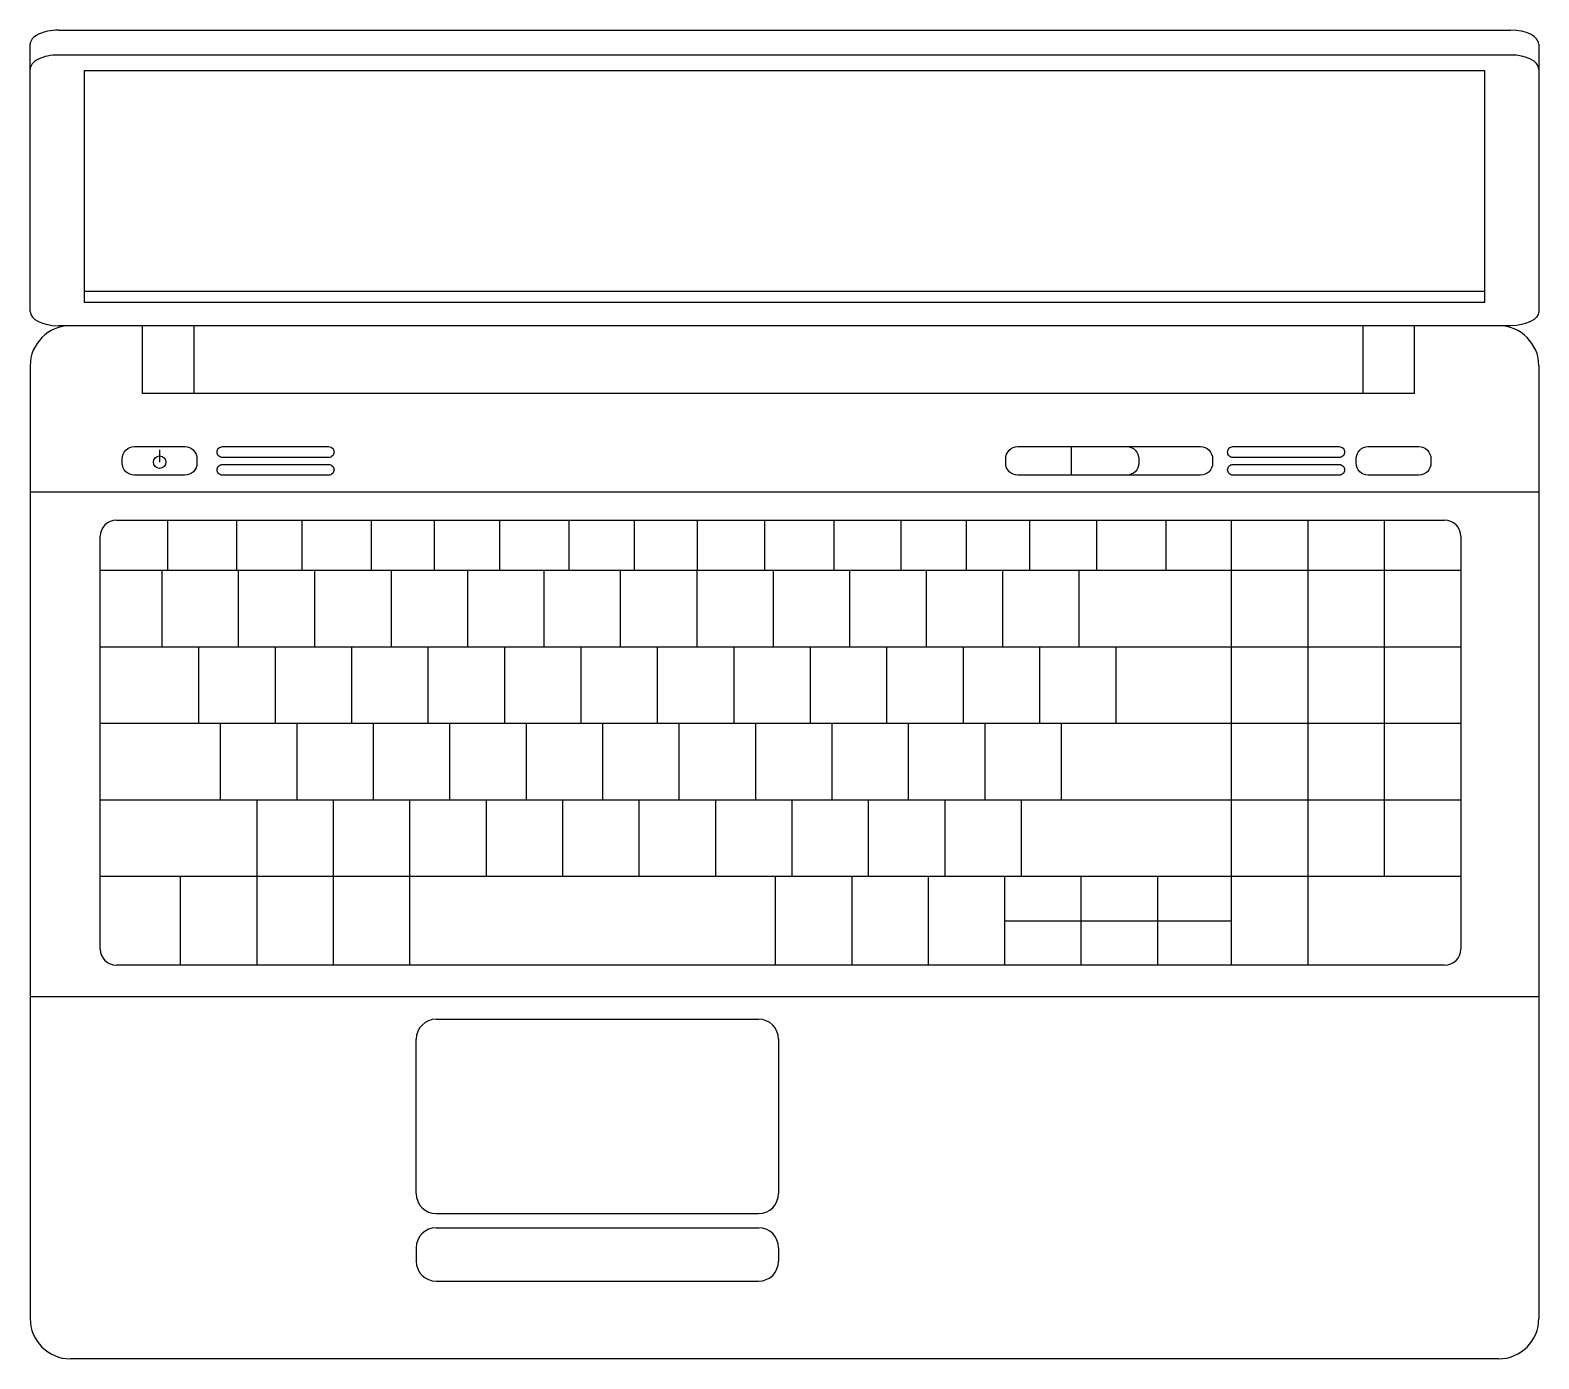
# Model space of a CAD drawing. Header units: metres. Extents: x -0.187 to 0.187, y 0 to 0.33.
import ezdxf

# ---------------------------------------------------------------- set-up
doc = ezdxf.new("R2010")
doc.units = ezdxf.units.M

# ---------------------------------------------------------------- blocks, each defined once
blk = doc.blocks.new('acer')
at = {"color": 0, "linetype": 'ByBlock'}
for p, q in [((-0.1594, 0.2397), (-0.1594, 0.2565)), ((-0.14661, 0.2397), (-0.14661, 0.2565)), ((0.14366, 0.2397), (0.14366, 0.2565)), ((0.15645, 0.2397), (0.15645, 0.2565)), ((-0.18732, 0.2465), (-0.18732, 0.01)), ((0.18732, 0.2465), (0.18732, 0.01)), ((0.15645, 0.2397), (-0.1594, 0.2397)), ((-0.15516, 0.22571), (-0.15516, 0.2226)), ((0.07121, 0.22647), (0.07121, 0.21937)), ((-0.18732, 0.21521), (0.18732, 0.21521)), ((-0.16591, 0.20821), (0.16393, 0.20821)), ((-0.15323, 0.20821), (-0.15323, 0.19571)), ((-0.13605, 0.20821), (-0.13605, 0.19571)), ((-0.11985, 0.20821), (-0.11985, 0.19571)), ((-0.10267, 0.20821), (-0.10267, 0.19571)), ((-0.08696, 0.20821), (-0.08696, 0.19571)), ((-0.07076, 0.20821), (-0.07076, 0.19571)), ((-0.05358, 0.20821), (-0.05358, 0.19571)), ((-0.03737, 0.20821), (-0.03737, 0.19571)), ((-0.02167, 0.20821), (-0.02167, 0.19571)), ((-0.00497, 0.20821), (-0.00497, 0.19571)), ((0.01221, 0.20821), (0.01221, 0.19571)), ((0.0289, 0.20821), (0.0289, 0.19571)), ((0.0451, 0.20821), (0.0451, 0.19571)), ((0.06081, 0.20821), (0.06081, 0.19571)), ((0.0775, 0.20821), (0.0775, 0.19571)), ((0.09468, 0.20821), (0.09468, 0.19571)), ((0.11093, 0.20821), (0.11093, 0.09771)), ((0.12993, 0.20821), (0.12993, 0.09771)), ((0.14893, 0.20821), (0.14893, 0.11971)), ((-0.16991, 0.10171), (-0.16991, 0.20421)), ((0.16793, 0.20421), (0.16793, 0.10171)), ((0.16793, 0.19571), (-0.16991, 0.19571)), ((-0.15466, 0.19571), (-0.15466, 0.17671)), ((-0.13568, 0.19571), (-0.13568, 0.17671)), ((-0.1167, 0.19571), (-0.1167, 0.17671)), ((-0.09771, 0.19571), (-0.09771, 0.17671)), ((-0.07873, 0.19571), (-0.07873, 0.17671)), ((-0.05975, 0.19571), (-0.05975, 0.17671)), ((-0.04077, 0.19571), (-0.04077, 0.17671)), ((-0.02178, 0.19571), (-0.02178, 0.17671)), ((-0.0028, 0.19571), (-0.0028, 0.17671)), ((0.01618, 0.19571), (0.01618, 0.17671)), ((0.03516, 0.19571), (0.03516, 0.17671)), ((0.05414, 0.19571), (0.05414, 0.17671)), ((0.07313, 0.19571), (0.07313, 0.17671)), ((0.16793, 0.17671), (-0.16991, 0.17671)), ((-0.1455, 0.17671), (-0.1455, 0.15771)), ((-0.12651, 0.17671), (-0.12651, 0.15771)), ((-0.10753, 0.17671), (-0.10753, 0.15771)), ((-0.08855, 0.17671), (-0.08855, 0.15771)), ((-0.06957, 0.17671), (-0.06957, 0.15771)), ((-0.05058, 0.17671), (-0.05058, 0.15771)), ((-0.0316, 0.17671), (-0.0316, 0.15771)), ((-0.01262, 0.17671), (-0.01262, 0.15771)), ((0.00636, 0.17671), (0.00636, 0.15771)), ((0.02534, 0.17671), (0.02534, 0.15771)), ((0.04433, 0.17671), (0.04433, 0.15771)), ((0.06331, 0.17671), (0.06331, 0.15771)), ((0.08229, 0.17671), (0.08229, 0.15771)), ((0.16793, 0.15771), (-0.16991, 0.15771)), ((-0.1401, 0.15771), (-0.1401, 0.13871)), ((-0.12111, 0.15771), (-0.12111, 0.13871)), ((-0.10213, 0.15771), (-0.10213, 0.13871)), ((-0.08315, 0.15771), (-0.08315, 0.13871)), ((-0.06417, 0.15771), (-0.06417, 0.13871)), ((-0.04518, 0.15771), (-0.04518, 0.13871)), ((-0.0262, 0.15771), (-0.0262, 0.13871)), ((-0.00722, 0.15771), (-0.00722, 0.13871)), ((0.01176, 0.15771), (0.01176, 0.13871)), ((0.03074, 0.15771), (0.03074, 0.13871)), ((0.04973, 0.15771), (0.04973, 0.13871)), ((0.06871, 0.15771), (0.06871, 0.13871)), ((0.16793, 0.13871), (-0.16991, 0.13871)), ((-0.13105, 0.13871), (-0.13105, 0.11971)), ((-0.11207, 0.13871), (-0.11207, 0.11971)), ((-0.09308, 0.13871), (-0.09308, 0.11971)), ((-0.0741, 0.13871), (-0.0741, 0.11971)), ((-0.05512, 0.13871), (-0.05512, 0.11971)), ((-0.03614, 0.13871), (-0.03614, 0.11971)), ((-0.01716, 0.13871), (-0.01716, 0.11971)), ((0.00183, 0.13871), (0.00183, 0.11971)), ((0.02081, 0.13871), (0.02081, 0.11971)), ((0.03979, 0.13871), (0.03979, 0.11971)), ((0.05877, 0.13871), (0.05877, 0.11971)), ((0.16793, 0.11971), (-0.16991, 0.11971)), ((-0.15003, 0.11971), (-0.15003, 0.09771)), ((-0.13105, 0.11971), (-0.13105, 0.09771)), ((-0.11207, 0.11971), (-0.11207, 0.09771)), ((-0.09308, 0.11971), (-0.09308, 0.09771)), ((-0.00231, 0.11971), (-0.00231, 0.09771)), ((0.01668, 0.11971), (0.01668, 0.09771)), ((0.03566, 0.11971), (0.03566, 0.09771)), ((0.05464, 0.11971), (0.05464, 0.09771)), ((0.07362, 0.11971), (0.07362, 0.09771)), ((0.09261, 0.11971), (0.09261, 0.09771)), ((0.05464, 0.10871), (0.11093, 0.10871)), ((0.16393, 0.09771), (-0.16591, 0.09771)), ((-0.18732, 0.08994), (0.18732, 0.08994)), ((-0.08647, 0.08434), (-0.00647, 0.08434)), ((-0.09147, 0.04105), (-0.09147, 0.07934)), ((-0.00147, 0.07934), (-0.00147, 0.04105)), ((-0.08647, 0.03605), (-0.00647, 0.03605)), ((-0.08647, 0.03255), (-0.00647, 0.03255)), ((-0.09147, 0.02755), (-0.09147, 0.02426)), ((-0.00147, 0.02755), (-0.00147, 0.02426)), ((-0.08647, 0.01926), (-0.00647, 0.01926)), ((0.17732, 0), (-0.17732, 0))]:
    blk.add_line(p, q, dxfattribs=at)
for points in [[(-0.18032, 0.32986), (0.18032, 0.32986)], [(-0.18732, 0.26), (-0.18732, 0.32636)], [(0.18732, 0.32636), (0.18732, 0.26)], [(0.18032, 0.3237), (-0.18032, 0.3237)], [(0.17389, 0.26502), (-0.17389, 0.26502)], [(0.18032, 0.2565), (-0.18032, 0.2565)]]:
    blk.add_lwpolyline(points, dxfattribs=at)
blk.add_lwpolyline([(-0.17389, 0.31974), (-0.17389, 0.26237), (0.17389, 0.26237), (0.17389, 0.31974), (-0.17389, 0.31974)], close=True, dxfattribs=at)
for points in [[(-0.16144, 0.22647), (-0.14889, 0.22647, -0.414214), (-0.14589, 0.22347), (-0.14589, 0.22237, -0.414214), (-0.14889, 0.21937), (-0.16144, 0.21937, -0.414214), (-0.16444, 0.22237), (-0.16444, 0.22347, -0.414214)], [(-0.13957, 0.22647), (-0.1132, 0.22647, -0.414214), (-0.11185, 0.22513), (-0.11185, 0.22513, -0.414214), (-0.1132, 0.22378), (-0.13957, 0.22378, -0.414214), (-0.14091, 0.22513), (-0.14091, 0.22513, -0.414214)], [(0.05793, 0.22647), (0.1033, 0.22647, -0.414214), (0.1063, 0.22347), (0.1063, 0.22237, -0.414214), (0.1033, 0.21937), (0.05793, 0.21937, -0.414214), (0.05493, 0.22237), (0.05493, 0.22347, -0.414214)], [(0.11137, 0.22647), (0.13775, 0.22647, -0.414214), (0.13909, 0.22513), (0.13909, 0.22513, -0.414214), (0.13775, 0.22378), (0.11137, 0.22378, -0.414214), (0.11003, 0.22513), (0.11003, 0.22513, -0.414214)], [(0.14496, 0.22647), (0.15752, 0.22647, -0.414214), (0.16052, 0.22347), (0.16052, 0.22237, -0.414214), (0.15752, 0.21937), (0.14496, 0.21937, -0.414214), (0.14196, 0.22237), (0.14196, 0.22347, -0.414214)], [(-0.13957, 0.22205), (-0.1132, 0.22205, -0.414214), (-0.11185, 0.22071), (-0.11185, 0.22071, -0.414214), (-0.1132, 0.21937), (-0.13957, 0.21937, -0.414214), (-0.14091, 0.22071), (-0.14091, 0.22071, -0.414214)], [(0.11137, 0.22205), (0.13775, 0.22205, -0.414214), (0.13909, 0.22071), (0.13909, 0.22071, -0.414214), (0.13775, 0.21937), (0.11137, 0.21937, -0.414214), (0.11003, 0.22071), (0.11003, 0.22071, -0.414214)]]:
    blk.add_lwpolyline(points, format="xyb", close=True, dxfattribs=at)
blk.add_lwpolyline([(0.08497, 0.22647, -0.414214), (0.08797, 0.22347), (0.08797, 0.22237, -0.414214), (0.08497, 0.21937)], format="xyb", dxfattribs=at)
blk.add_circle((-0.15516, 0.2226), 0.00155, dxfattribs=at)
for centre, radius, start, end in [((-0.17732, 0.2465), 0.01, 90, 180), ((0.17732, 0.2465), 0.01, 0, 90), ((-0.16591, 0.20421), 0.004, 90, 180), ((0.16393, 0.20421), 0.004, 0, 90), ((-0.16591, 0.10171), 0.004, 180, 270), ((0.16393, 0.10171), 0.004, 270, 0), ((-0.08647, 0.07934), 0.005, 90, 180), ((-0.00647, 0.07934), 0.005, 0, 90), ((-0.08647, 0.04105), 0.005, 180, 270), ((-0.00647, 0.04105), 0.005, 270, 0), ((-0.08647, 0.02755), 0.005, 90, 180), ((-0.00647, 0.02755), 0.005, 0, 90), ((-0.08647, 0.02426), 0.005, 180, 270), ((-0.00647, 0.02426), 0.005, 270, 0), ((-0.17732, 0.01), 0.01, 180, 270), ((0.17732, 0.01), 0.01, 270, 0)]:
    blk.add_arc(centre, radius, start, end, dxfattribs=at)
for centre, major_axis, start_param, end_param in [((-0.18032, 0.32636), (0.007, 0), 1.570796, 3.141593), ((0.18032, 0.32636), (-0.007, 0), 3.141593, 4.712389), ((-0.18032, 0.3202), (0.007, 0), 1.570796, 3.141593), ((0.18032, 0.3202), (-0.007, 0), 3.141593, 4.712389), ((-0.18032, 0.26), (-0.007, 0), 0, 1.570796)]:
    blk.add_ellipse(centre, major_axis=major_axis, ratio=0.5, start_param=start_param, end_param=end_param, dxfattribs=at)
at = {"color": 0, "linetype": 'ByBlock', "extrusion": (0, 0, -1)}
blk.add_ellipse((0.18032, 0.26), major_axis=(0.007, 0), ratio=0.5, start_param=0, end_param=1.570796, dxfattribs=at)

msp = doc.modelspace()

# ---------------------------------------------------------------- block references
msp.add_blockref('acer', (0, 0))

doc.saveas('drawing.dxf')
